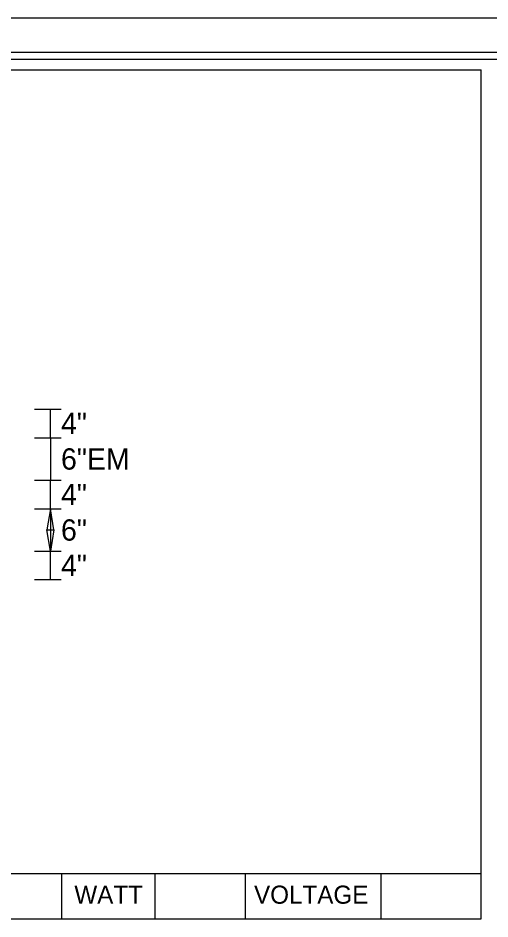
# Model space of a CAD drawing. Extents: x 764 to 1076, y -284 to -242.
# Drawn here: x 871.96 to 877.51, y -252.38 to -241.8 of the extents above; entities that cross this region are included whole.
import ezdxf

# ---------------------------------------------------------------- set-up
doc = ezdxf.new("R2010")
doc.units = 0
for name, color, linetype in [('GSDims', 7, 'Continuous'), ('PlotBorder_dp', 7, 'Continuous'), ('SheetBorder_dp', 7, 'Continuous'), ('SheetLinesMisc2_dp', 7, 'Continuous'), ('TextMinor', 7, 'Continuous')]:
    doc.layers.add(name, color=color, linetype=linetype)

msp = doc.modelspace()

# ---------------------------------------------------------------- linework, layer by layer
at = {"layer": 'GSDims'}
for p, q in [((872.156, -246.399), (872.469, -246.399)), ((872.156, -246.399), (872.156, -246.399)), ((872.344, -246.732), (872.344, -246.399)), ((872.156, -246.732), (872.469, -246.732)), ((872.156, -246.732), (872.469, -246.732)), ((872.344, -246.732), (872.344, -247.232)), ((872.156, -247.232), (872.469, -247.232)), ((872.156, -247.232), (872.469, -247.232)), ((872.344, -247.566), (872.344, -247.232)), ((872.156, -247.566), (872.469, -247.566)), ((872.156, -247.566), (872.469, -247.566)), ((872.344, -247.566), (872.344, -248.066)), ((872.156, -248.066), (872.469, -248.066)), ((872.156, -248.066), (872.469, -248.066)), ((872.344, -248.399), (872.344, -248.066)), ((872.156, -248.399), (872.469, -248.399)), ((872.156, -248.399), (872.156, -248.399))]:
    msp.add_line(p, q, dxfattribs=at)
for points in [[(872.344, -247.566), (872.302, -247.816), (872.385, -247.816)], [(872.344, -248.066), (872.302, -247.816), (872.385, -247.816)]]:
    msp.add_lwpolyline(points, close=True, dxfattribs=at)
at = {"layer": 'PlotBorder_dp'}
msp.add_line((910.159, -241.805), (844.159, -241.805), dxfattribs=at)
at = {"layer": 'SheetBorder_dp'}
msp.add_line((846.359, -242.205), (907.959, -242.205), dxfattribs=at)
at = {"layer": 'SheetLinesMisc2_dp'}
for p, q in [((847.523, -242.289), (907.699, -242.289)), ((856.941, -242.414), (877.407, -242.414)), ((877.407, -252.383), (877.407, -242.414)), ((856.941, -251.849), (877.407, -251.849)), ((872.474, -251.849), (872.474, -252.383)), ((873.572, -251.849), (873.572, -252.383)), ((874.631, -251.849), (874.631, -252.383)), ((876.225, -251.849), (876.225, -252.383)), ((856.941, -252.383), (877.407, -252.383))]:
    msp.add_line(p, q, dxfattribs=at)

# ---------------------------------------------------------------- texts
at = {"layer": 'GSDims'}
for s, p in [('4"', (872.469, -246.69)), ('6"EM', (872.469, -247.107)), ('4"', (872.469, -247.524)), ('6"', (872.469, -247.941)), ('4"', (872.469, -248.357))]:
    msp.add_text(s, height=0.25, dxfattribs=at).set_placement(p)
at = {"layer": 'TextMinor'}
for s, p in [('WATT', (872.626, -252.204)), ('VOLTAGE', (874.737, -252.204))]:
    msp.add_text(s, height=0.2126, dxfattribs=at).set_placement(p)

doc.saveas('drawing.dxf')
